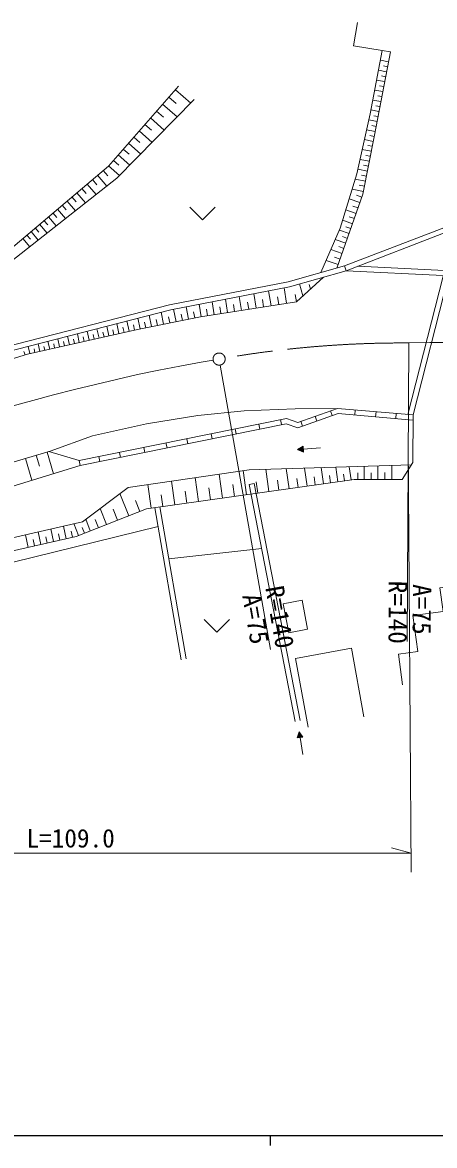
# Model space of a CAD drawing. Units: millimetres, scale not verified. Extents: x 40000 to 680000, y 20000 to 380000.
# Drawn here: x 443526 to 484216, y 204000 to 314876 of the extents above; entities that cross this region are included whole.
import ezdxf
from ezdxf.enums import TextEntityAlignment as Align

# ---------------------------------------------------------------- set-up
doc = ezdxf.new("R2010")
doc.units = ezdxf.units.MM
doc.header["$LTSCALE"] = 1000
doc.linetypes.add('CHAIN', pattern=[18.5, 12, -1.5, 3.5, -1.5])
for name, color, linetype, lineweight in [('M-BGD', 7, 'Continuous', 13), ('M-BMK', 2, 'CHAIN', 13), ('M-STR-HTXT', 7, 'Continuous', 13), ('M-TTL-BAND', 7, 'Continuous', 25)]:
    doc.layers.add(name, color=color, linetype=linetype, lineweight=lineweight)
doc.styles.add('ＭＳ ゴシック', font='')
doc.styles.get('ＭＳ ゴシック').set_extended_font_data('MS Gothic')

msp = doc.modelspace()

# ---------------------------------------------------------------- linework, layer by layer
at = {"layer": 'M-BGD'}
for p, q in [((479663, 310995), (478871, 311146)), ((479569, 310504), (479173, 310580)), ((479475, 310013), (478683, 310164)), ((479381, 309522), (478985, 309597)), ((479287, 309031), (478494, 309182)), ((479193, 308539), (478797, 308615)), ((457993, 307517), (458710, 306888)), ((458622, 308233), (460136, 306904)), ((478911, 307066), (478117, 307218)), ((479099, 308048), (478305, 308200)), ((479005, 307557), (478608, 307633)), ((456770, 306123), (457448, 305529)), ((457365, 306801), (458797, 305544)), ((478724, 306084), (477928, 306236)), ((478817, 306575), (478420, 306651)), ((456176, 305446), (457531, 304257)), ((478536, 305102), (477722, 305258)), ((478630, 305593), (478232, 305669)), ((455051, 304164), (456333, 303039)), ((455613, 304805), (456254, 304242)), ((478348, 304120), (477503, 304281)), ((478442, 304611), (478035, 304689)), ((453987, 302951), (455199, 301887)), ((454519, 303558), (455125, 303026)), ((478158, 303138), (477285, 303307)), ((478063, 302647), (477626, 302732)), ((478253, 303629), (477831, 303711)), ((452980, 301804), (454127, 300798)), ((453483, 302378), (454057, 301874)), ((477967, 302156), (477067, 302331)), ((477872, 301665), (477422, 301753)), ((452027, 300719), (453113, 299767)), ((452504, 301262), (453046, 300785)), ((477777, 301174), (476848, 301355)), ((477681, 300684), (477217, 300774)), ((450949, 299803), (451863, 298722)), ((451489, 300260), (451946, 299720)), ((477395, 299211), (476372, 299410)), ((477586, 300193), (476630, 300379)), ((477491, 299702), (477012, 299795)), ((449403, 298495), (449829, 297992)), ((449906, 298921), (450789, 297878)), ((450428, 299362), (450869, 298840)), ((477196, 298189), (476069, 298408)), ((477296, 298700), (476784, 298799)), ((447928, 297247), (448750, 296276)), ((448414, 297658), (448825, 297173)), ((448900, 298069), (449751, 297063)), ((476853, 297095), (475786, 297471)), ((477044, 297637), (476502, 297828)), ((446538, 296071), (446921, 295619)), ((446991, 296454), (447784, 295517)), ((447460, 296851), (447856, 296382)), ((460063, 296639), (461313, 295389)), ((462563, 296639), (461313, 295389)), ((476477, 296029), (475459, 296388)), ((476665, 296562), (476132, 296750)), ((445212, 294950), (445951, 294076)), ((445649, 295319), (446019, 294882)), ((446086, 295689), (446851, 294784)), ((476118, 295010), (475146, 295353)), ((476298, 295520), (475789, 295699)), ((443963, 293892), (444307, 293486)), ((444370, 294237), (445083, 293394)), ((444791, 294593), (445148, 294172)), ((475776, 294038), (474822, 294374)), ((475339, 290846), (485553, 294774)), ((475947, 294524), (475461, 294695)), ((443556, 293548), (444244, 292735)), ((475440, 293084), (474418, 293444)), ((475260, 292573), (474749, 292753)), ((475608, 293561), (475131, 293729)), ((475080, 292062), (473984, 292448)), ((474887, 291514), (474339, 291707)), ((474694, 290966), (473519, 291380)), ((475339, 290846), (475475, 290365)), ((485198, 290380), (476628, 290808)), ((485081, 289885), (475475, 290365)), ((485071, 289842), (481584, 276168)), ((485547, 289683), (482090, 276124)), ((468069, 286909), (467836, 288391)), ((469605, 287150), (469364, 288686)), ((471223, 287881), (470871, 289066)), ((471952, 288547), (471827, 289007)), ((462446, 286025), (462244, 287309)), ((463778, 286234), (463568, 287565)), ((465157, 286451), (464940, 287831)), ((465872, 286563), (465760, 287278)), ((466587, 286676), (466362, 288106)), ((467328, 286792), (467212, 287533)), ((468837, 287029), (468717, 287797)), ((470593, 287305), (470465, 288014)), ((457453, 285083), (457215, 286275)), ((458696, 285332), (458447, 286575)), ((459314, 285455), (459190, 286073)), ((459931, 285579), (459684, 286814)), ((460546, 285702), (460423, 286317)), ((461162, 285823), (460967, 287062)), ((461804, 285924), (461703, 286566)), ((463112, 286129), (463007, 286795)), ((464467, 286342), (464359, 287032)), ((453055, 284159), (452833, 285146)), ((454074, 284387), (453846, 285407)), ((454604, 284506), (454485, 285036)), ((455135, 284620), (454922, 285684)), ((455698, 284732), (455585, 285295)), ((456261, 284845), (456036, 285971)), ((456857, 284964), (456738, 285560)), ((458075, 285207), (457950, 285829)), ((448165, 283062), (447978, 283894)), ((449141, 283281), (448947, 284144)), ((450116, 283499), (449916, 284394)), ((450604, 283609), (450500, 284071)), ((451092, 283718), (450885, 284643)), ((451580, 283828), (451473, 284306)), ((452068, 283937), (451853, 284893)), ((452561, 284048), (452451, 284542)), ((453565, 284273), (453450, 284783)), ((444262, 282186), (444103, 282895)), ((445238, 282405), (445072, 283145)), ((445725, 282514), (445639, 282900)), ((446213, 282624), (446040, 283395)), ((446701, 282733), (446611, 283134)), ((447189, 282843), (447009, 283644)), ((447677, 282952), (447584, 283368)), ((448653, 283171), (448556, 283603)), ((449628, 283390), (449528, 283837)), ((443779, 282059), (443672, 282406)), ((444750, 282296), (444667, 282666)), ((474121, 276060), (473956, 276532)), ((476336, 276122), (476379, 276620)), ((478401, 275942), (478444, 276440)), ((480389, 275770), (480433, 276268)), ((482090, 276124), (482068, 271425)), ((466971, 274738), (466871, 275228)), ((469104, 275172), (469004, 275662)), ((471193, 275031), (471027, 275503)), ((472598, 275525), (472433, 275997)), ((462260, 273779), (462160, 274269)), ((464626, 274261), (464526, 274751)), ((455596, 272423), (455496, 272913)), ((457798, 272871), (457698, 273361)), ((459851, 273289), (459751, 273779)), ((470694, 272710), (471239, 273032)), ((470730, 272731), (471258, 272769)), ((470803, 272774), (471255, 272806)), ((470876, 272817), (471253, 272844)), ((470948, 272860), (471250, 272882)), ((471021, 272903), (471247, 272919)), ((471094, 272946), (471245, 272957)), ((471167, 272989), (471242, 272995)), ((471239, 273032), (471279, 272467)), ((472956, 272870), (471259, 272750)), ((443813, 271823), (444448, 269677)), ((444886, 272141), (445203, 271068)), ((445959, 272458), (446589, 270327)), ((451171, 271523), (451072, 272013)), ((453209, 271937), (453109, 272427)), ((471279, 272467), (470694, 272710)), ((470733, 272693), (471261, 272731)), ((470811, 272661), (471263, 272693)), ((470889, 272629), (471266, 272655)), ((470967, 272596), (471269, 272618)), ((471045, 272564), (471271, 272580)), ((471123, 272532), (471274, 272542)), ((471201, 272499), (471277, 272505)), ((465659, 268256), (465323, 270633)), ((467862, 268567), (467550, 270770)), ((469845, 268847), (469564, 270830)), ((471629, 269100), (471377, 270884)), ((473235, 269327), (473008, 270933)), ((474681, 269531), (474477, 270976)), ((475982, 269715), (475798, 271016)), ((477281, 269758), (477281, 271060)), ((478623, 269758), (478623, 271100)), ((480007, 269758), (480007, 271141)), ((458567, 267254), (458236, 269590)), ((460917, 267586), (460585, 269936)), ((463281, 267920), (462947, 270284)), ((466760, 268411), (466605, 269513)), ((468853, 268707), (468713, 269699)), ((470737, 268973), (470611, 269866)), ((472432, 269213), (472319, 270016)), ((473958, 269429), (473856, 270151)), ((475331, 269623), (475240, 270273)), ((476630, 269758), (476630, 270409)), ((477952, 269758), (477952, 270429)), ((479315, 269758), (479315, 270449)), ((454018, 266169), (453156, 268366)), ((456230, 266923), (455902, 269247)), ((459742, 267420), (459576, 268595)), ((462099, 267753), (461932, 268935)), ((464470, 268088), (464302, 269277)), ((465922, 269255), (466412, 269350)), ((470468, 245862), (465922, 269255)), ((470958, 245958), (466412, 269350)), ((455110, 266598), (454681, 267690)), ((457398, 267088), (457233, 268257)), ((451822, 265306), (451195, 266902)), ((452920, 265738), (452489, 266836)), ((459213, 251951), (456588, 266974)), ((459706, 252037), (457083, 267044)), ((447849, 263907), (447565, 265160)), ((449068, 264225), (448606, 265400)), ((449647, 264452), (449420, 265031)), ((450227, 264680), (449771, 265838)), ((451024, 264993), (450711, 265791)), ((444100, 263057), (443819, 264299)), ((445346, 263339), (445064, 264585)), ((445971, 263481), (445829, 264106)), ((446595, 263623), (446312, 264872)), ((447222, 263765), (447080, 264391)), ((448465, 264046), (448325, 264662)), ((444723, 263198), (444582, 263821)), ((457975, 261939), (467149, 262940)), ((461461, 255929), (462711, 254679)), ((463961, 255929), (462711, 254679)), ((471728, 245317), (470478, 252074)), ((470662, 244239), (470851, 244845)), ((471221, 244330), (470662, 244239)), ((470687, 244320), (470699, 244246)), ((470712, 244401), (470736, 244252)), ((470737, 244482), (470773, 244258)), ((470762, 244562), (470811, 244264)), ((470788, 244643), (470848, 244270)), ((470813, 244724), (470885, 244276)), ((470838, 244804), (470923, 244282)), ((470851, 244845), (471221, 244330)), ((470875, 244810), (470960, 244288)), ((470925, 244742), (470997, 244294)), ((471214, 242606), (470941, 244285)), ((470974, 244673), (471035, 244300)), ((471024, 244605), (471072, 244306)), ((471073, 244536), (471109, 244312)), ((471122, 244467), (471147, 244318)), ((471172, 244399), (471184, 244324))]:
    msp.add_line(p, q, dxfattribs=at)
for points in [[(474575, 290630), (477145, 297925), (478277, 303750), (479851, 311977), (479055, 312101), (476207, 312585), (476593, 314876)], [(472999, 290186), (474913, 294584), (476528, 299926), (477854, 305848), (479055, 312101)], [(458943, 308599), (452013, 300703), (425211, 278029)], [(460482, 307256), (452841, 299491), (425719, 278176)], [(475519, 290379), (475475, 290365), (485536, 294232)], [(423410, 275902), (425211, 278029), (441617, 282771), (458057, 287009), (469763, 289272), (475339, 290846)], [(423692, 275461), (425495, 277591), (441749, 282288), (458167, 286521), (469878, 288785), (475475, 290365)], [(424174, 276031), (444007, 282129), (454898, 284572), (461110, 285815), (470593, 287305), (473257, 289739)], [(379832, 252903), (446266, 272549), (450448, 274081), (455777, 275240), (460856, 276069), (465412, 276538), (470464, 276731), (474636, 276771)], [(449126, 271617), (469583, 275780), (470715, 275393), (474636, 276771), (482090, 276124)], [(449226, 271127), (469550, 275263), (470718, 274864), (474700, 276264), (482087, 275622)], [(449226, 271127), (449126, 271617), (446126, 272507)], [(377341, 250056), (377748, 250186), (383739, 252285), (400193, 257006), (440306, 268421), (449226, 271127)], [(424516, 260084), (431432, 262196), (439176, 263231), (449441, 265591), (453950, 268960), (465923, 270722), (481924, 271198)], [(424720, 259424), (427614, 259322), (448816, 264126), (455774, 266859), (476286, 269758), (481007, 269758), (482068, 271425)], [(424879, 244955), (422099, 256573), (456914, 265104)], [(481062, 249472), (480647, 252509), (482551, 252769), (482066, 256325), (485061, 256734), (484742, 259073), (487659, 259471), (487978, 257132), (497213, 258391), (497626, 255360), (499141, 255567), (499472, 253142)], [(470478, 252074), (476000, 253095), (477250, 246338)]]:
    msp.add_lwpolyline(points, dxfattribs=at)
msp.add_lwpolyline([(469276, 257476), (469828, 254629), (471682, 254989), (471130, 257835)], close=True, dxfattribs=at)
at = {"layer": 'M-BMK'}
for points in [[(521715, 280348), (519613, 280601), (517512, 280852), (515409, 281099), (513307, 281342), (511203, 281578), (509099, 281805), (506994, 282022), (504887, 282228), (502779, 282420), (500670, 282597), (498560, 282758), (496448, 282899), (494335, 283021), (492221, 283121), (490105, 283197), (487989, 283248), (485873, 283272), (483756, 283267), (481677, 283233)], [(424122, 271427), (426156, 272067), (428190, 272706), (430226, 273342), (432263, 273972), (434303, 274596), (436344, 275212), (438389, 275818), (440437, 276412), (442489, 276993), (444545, 277559), (446606, 278108), (448671, 278639), (450741, 279150), (452817, 279640), (454898, 280105), (456985, 280546), (459077, 280959), (461175, 281344), (462350, 281546)]]:
    msp.add_lwpolyline(points, dxfattribs=at)
msp.add_circle((462942, 281643), 600, dxfattribs=at)
msp.add_arc((481049, 179414), 103821, 89.65383, 99.71337, dxfattribs=at)
at = {"layer": 'M-STR-HTXT'}
for p, q in [((481677, 283233), (481499, 253776)), ((463046, 281053), (468018, 252981)), ((481618, 273450), (481904, 230990)), ((381608, 232873), (481891, 232873)), ((481891, 232873), (479961, 233390))]:
    msp.add_line(p, q, dxfattribs=at)
at = {"layer": 'M-TTL-BAND'}
for p, q in [((40000, 205000), (579000, 205000)), ((468000, 205000), (468000, 204000))]:
    msp.add_line(p, q, dxfattribs=at)

# ---------------------------------------------------------------- texts
at = {"layer": 'M-STR-HTXT', "style": 'ＭＳ ゴシック'}
for s, rotation, p in [('R=140', 269.654, (481516, 256640)), ('A=75', 280.044, (467457, 256150))]:
    msp.add_text(s, height=1833, rotation=rotation, dxfattribs=at).set_placement(p, align=Align.TOP_CENTER)
for s, rotation, p in [('R=140', 280.044, (467497, 255926)), ('A=75', 269.654, (481518, 256941))]:
    msp.add_text(s, height=1833, rotation=rotation, dxfattribs=at).set_placement(p, align=Align.BOTTOM_CENTER)
msp.add_text('L=109.0', height=1833, dxfattribs=at).set_placement((448281, 232873), align=Align.BOTTOM_CENTER)

doc.saveas('drawing.dxf')
